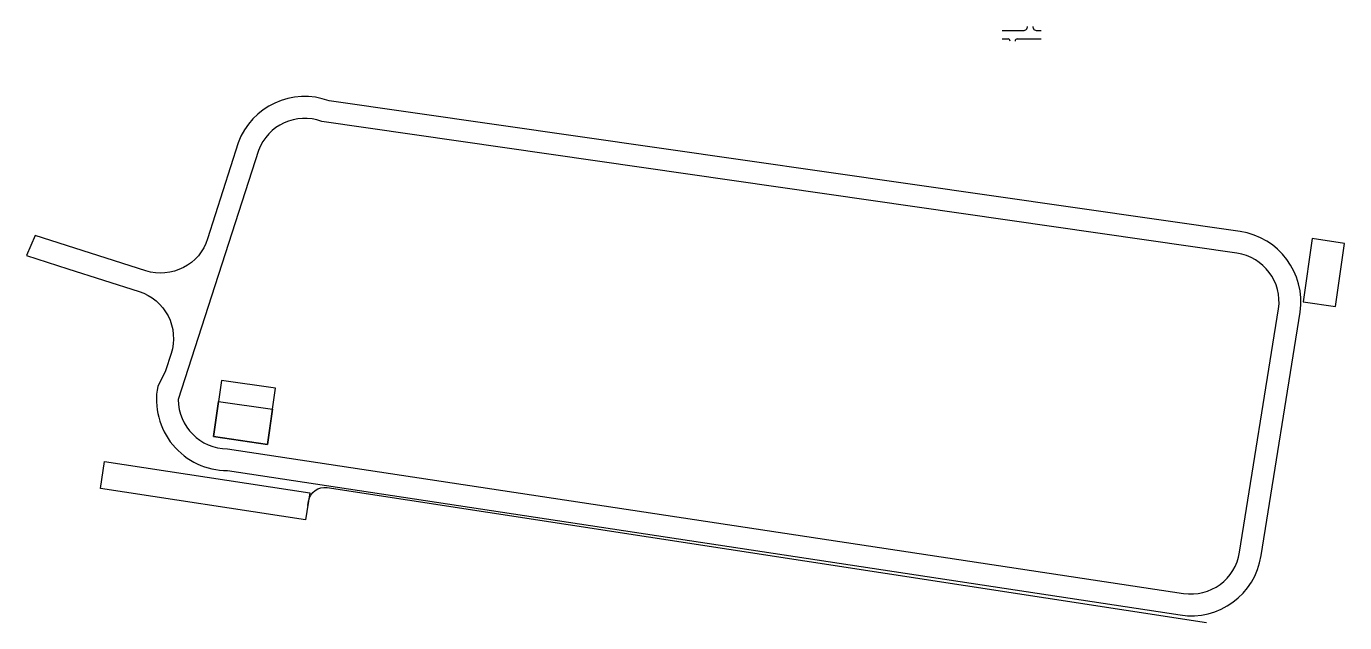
# Model space of a CAD drawing. Header units: millimetres. Extents: x 684548 to 687040, y 2544652 to 2545581.
# Drawn here: x 686798.5 to 687039.9, y 2545151.3 to 2545260.4 of the extents above; entities that cross this region are included whole.
import ezdxf

# ---------------------------------------------------------------- set-up
doc = ezdxf.new("R2010")
doc.units = ezdxf.units.MM
doc.header["$LTSCALE"] = 500
doc.layers.add('PLAN_道路', color=4, linetype='Continuous')

msp = doc.modelspace()

# ---------------------------------------------------------------- linework, layer by layer
at = {"layer": 'PLAN_道路', "linetype": 'Continuous', "flags": 128}
for points in [[(686977.23, 2545259.66), (686981.09, 2545259.66)], [(686983.58, 2545259.66), (686984.38, 2545259.66)], [(686977.23, 2545258.12), (686978.28, 2545258.12)], [(686979.96, 2545258.12), (686984.38, 2545258.12)]]:
    msp.add_lwpolyline(points, dxfattribs=at)
for points in [[(686981.09, 2545259.66, 0.414214), (686981.86, 2545260.43)], [(686982.81, 2545260.43, 0.414214), (686983.58, 2545259.66)], [(686978.67, 2545257.73, 0.414214), (686978.28, 2545258.12)], [(686979.96, 2545258.12, 0.414214), (686979.58, 2545257.73)]]:
    msp.add_lwpolyline(points, format="xyb", dxfattribs=at)
at = {"layer": 'PLAN_道路', "linetype": 'Continuous'}
for points in [[(687009.8, 2545152.71, 0.414061), (687024.63, 2545163.57), (687031.77, 2545208.15, 0.414061), (687020.79, 2545222.89), (686853.99, 2545246.8, 0.414061), (686837.3, 2545239.1), (686831.72, 2545221.54, -0.414214), (686820.41, 2545215.7), (686800.11, 2545222.17), (686798.53, 2545218.47), (686806.09, 2545216.06), (686819.2, 2545211.89, -0.414214), (686825.04, 2545200.58), (686824.03, 2545197.42), (686822.57, 2545194.55, 0.469884), (686835.34, 2545179.14)], [(686835.34, 2545183.14), (687010.41, 2545156.66, 0.413994), (687020.68, 2545164.18), (687027.82, 2545208.73, 0.413994), (687020.21, 2545218.93), (686852.61, 2545243.05, 0.413994), (686841.05, 2545237.72), (686826.35, 2545192.14, 0.413994)]]:
    msp.add_lwpolyline(points, format="xyb", close=True, dxfattribs=at)
for points in [[(687038.25, 2545209.14), (687039.92, 2545220.72), (687033.98, 2545221.58), (687032.31, 2545209.99)], [(686834.26, 2545195.64), (686832.77, 2545185.35), (686842.67, 2545183.92), (686844.15, 2545194.22)], [(686833.7, 2545191.78), (686843.6, 2545190.35), (686842.67, 2545183.92), (686832.77, 2545185.35)], [(686812.85, 2545180.82), (686850.41, 2545175.06), (686849.65, 2545170.11), (686812.09, 2545175.88)]]:
    msp.add_lwpolyline(points, close=True, dxfattribs=at)
msp.add_lwpolyline([(686850.08, 2545172.77), (686850.21, 2545173.55, -0.411563), (686853.63, 2545176.03), (687014.61, 2545151.31)], format="xyb", dxfattribs=at)

doc.saveas('drawing.dxf')
